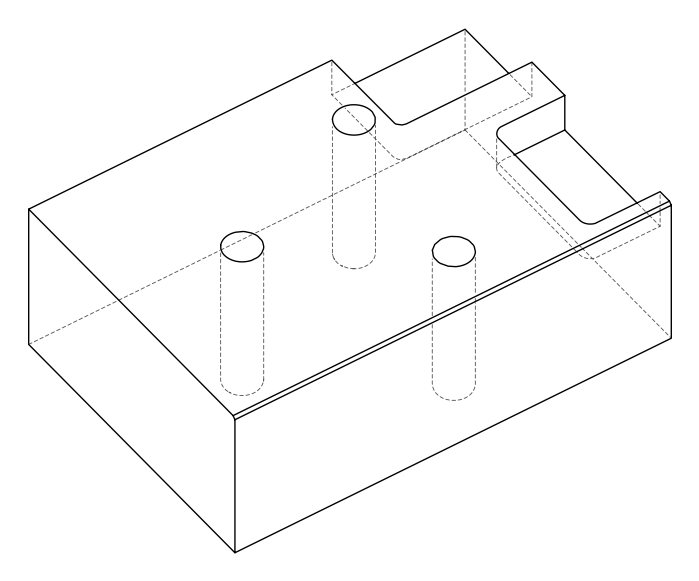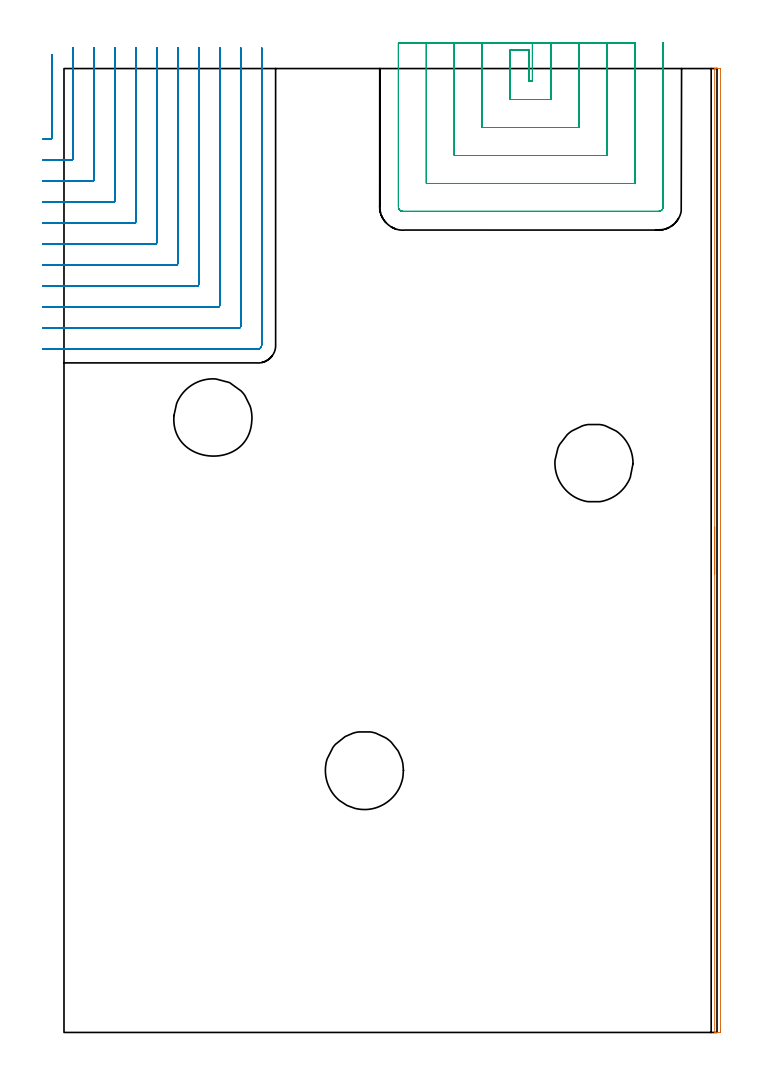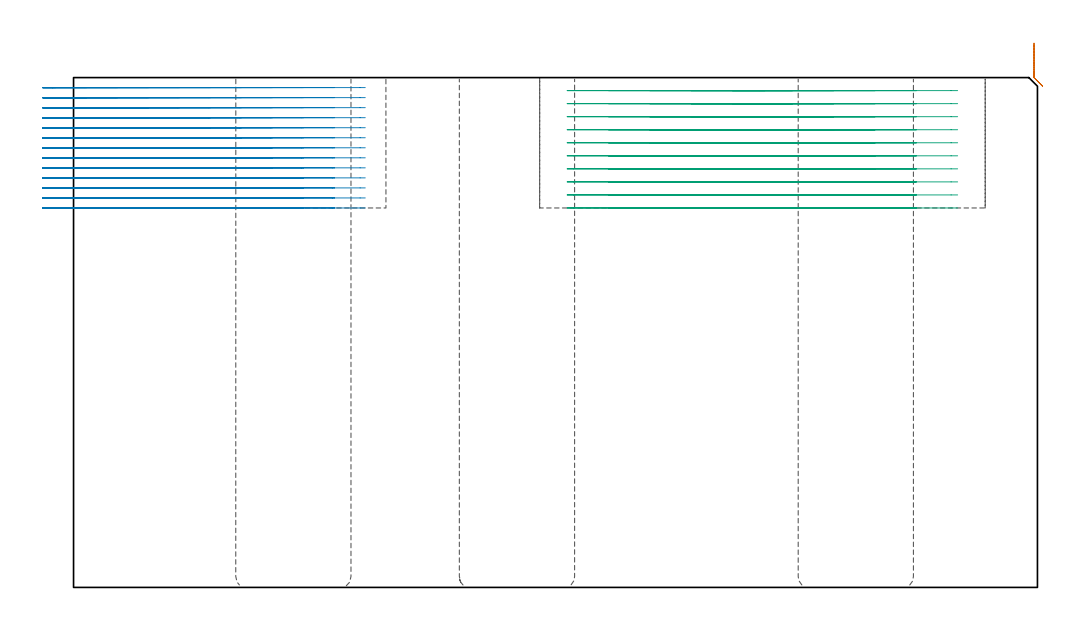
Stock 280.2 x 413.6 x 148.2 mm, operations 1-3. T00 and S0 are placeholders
(PLAN: 6 operations, 3 tool changes, 102.4 min)
(1 AREA_MILL | FG_CHAMFER_SURFACE | UGT0205_001 | 3.46 min | 1293 mm3)
(2 MILL_CORNER_NOTCH_RECTANGULAR | CORNER_NOTCH_RECTANGULAR | NXT0201_011 | Follow Part, ap 3, ae 75% | 41.91 min | 434229 mm3)
(3 MILL_SLOT | SLOT_PARTIAL_RECTANGULAR | NXT0201_012 | Follow Part, ap 4, ae 75% | 28.04 min | 338581 mm3)
(4 MILL_THROUGH_HOLE_FROM_SOLID_MATERIAL | STEP1HOLE | NXT0201_007 | Circular | 9.66 min | 130141 mm3)
(5 MILL_THROUGH_HOLE_FROM_SOLID_MATERIAL_1 | STEP1HOLE_1 | NXT0201_007 | Circular | 9.66 min | 130152 mm3)
(6 MILL_THROUGH_HOLE_FROM_SOLID_MATERIAL_2 | STEP1HOLE_2 | NXT0201_007 | Circular | 9.66 min | 130147 mm3)
(TOOL UGT0205_001 | Chamfer Mill 20 x 3 x 45 deg. | D20 FL50 Z2)
(TOOL NXT0201_011 | ENDMILL 12mm [2P460-1200-NA 1630] | D12 FL38 Z6)
(TOOL NXT0201_012 | ENDMILL 16mm [2P460-1600-NA 1630] | D16 FL38 Z6)
(TOOL NXT0201_007 | ENDMILL 25mm [R216.25-25050GCK54P 1620] | D25 R3 FL54 Z5)
(OP 1 AREA_MILL)
G17 G21 G94 G90
T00 M6
G54
G17 G0 G90 X279.2 Y196.8 S1061 M3
G43 Z158.2 H0
G94 G1 Y196.838 Z157.328 F250.
Y196.952 Z156.463
Y197.141 Z155.612
Y197.403 Z154.78
Y197.737 Z153.974
Y198.14 Z153.2
Y198.609 Z152.464
Y199.14 Z151.772
Y199.729 Z151.129
Y200.372 Z150.539
Y201.064 Z150.008
Y201.8 Z149.54
Y202.574 Z149.137
Y203.38 Z148.803
Y204.212 Z148.541
Y205.064 Z148.352
Y205.928 Z148.238
Y206.8 Z148.2
Y413.439
X279.202 Y413.59 Z148.188
X279.334 Y413.598 Z148.059
X279.47 Y413.6 Z147.929
X279.817 Z147.582
X280.45 Z146.945
X281.642 Z145.755
X281.691 Y413.597 Z145.705
X281.7 Y413.248 Z145.7
Y0.608
X281.698 Y0.351 Z145.702
X281.691 Y0.003 Z145.705
X281.642 Y0. Z145.755
X280.45 Z146.945
X279.47 Z147.929
X279.334 Y0.002 Z148.059
X279.202 Y0.01 Z148.188
X279.2 Y0.161 Z148.2
Y206.8
Y207.672 Z148.238
Y208.537 Z148.352
Y209.388 Z148.541
Y210.22 Z148.803
Y211.026 Z149.137
Y211.8 Z149.54
Y212.536 Z150.008
Y213.228 Z150.539
Y213.871 Z151.129
Y214.46 Z151.772
Y214.992 Z152.464
Y215.46 Z153.2
Y215.863 Z153.974
Y216.197 Z154.78
Y216.459 Z155.612
Y216.648 Z156.463
Y216.762 Z157.328
Y216.8 Z158.2
M5
M2
(OP 2 MILL_CORNER_NOTCH_RECTANGULAR)
G17 G21 G94 G90
T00 M6
G54
G17 G0 G90 X-9. Y383.3 S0 M3
G43 Z158.2 H1
Z145.285
G94 G1 X-6. F250.
X-5.794 F500.
G3 X-5.2 Y383.894 R0.6
G1 Y416.593
Y419.593 F250.
G0 Z158.2
X-9. Y374.3
Z145.285
G1 X-6.
X3.206 F500.
G3 X3.8 Y374.894 R0.6
G1 Y419.6
Y422.6 F250.
G0 Z158.2
X-9. Y365.3
Z145.285
G1 X-6.
X12.206 F500.
G3 X12.8 Y365.894 R0.6
G1 Y419.6
Y422.6 F250.
G0 Z158.2
X-9. Y356.3
Z145.285
G1 X-6.
X21.205 F500.
G3 X21.8 Y356.895 R0.6
G1 Y419.6
Y422.6 F250.
G0 Z158.2
X-9. Y347.3
Z145.285
G1 X-6.
X30.205 F500.
G3 X30.8 Y347.895 R0.6
G1 Y419.6
Y422.6 F250.
G0 Z158.2
X-9. Y338.3
Z145.285
G1 X-6.
X39.205 F500.
G3 X39.8 Y338.895 R0.6
G1 Y419.6
Y422.6 F250.
G0 Z158.2
X-9. Y329.3
Z145.285
G1 X-6.
X48.205 F500.
G3 X48.8 Y329.896 R0.6
G1 Y419.6
Y422.6 F250.
G0 Z158.2
X-9. Y320.3
Z145.285
G1 X-6.
X57.204 F500.
G3 X57.8 Y320.896 R0.6
G1 Y419.6
Y422.6 F250.
G0 Z158.2
X-9. Y311.3
Z145.285
G1 X-6.
X66.204 F500.
G3 X66.8 Y311.896 R0.6
G1 Y419.6
Y422.6 F250.
G0 Z158.2
X-9. Y302.3
Z145.285
G1 X-6.
X75.204 F500.
G3 X75.8 Y302.896 R0.6
G1 Y419.6
Y422.6 F250.
G0 Z158.2
X-9. Y293.3
Z145.285
G1 X-6.
X83.3 F500.
G3 X84.8 Y294.8 R1.5
G1 Y419.6
Y422.6 F250.
G0 Z158.2
X-9. Y383.3
Z142.369
G1 X-6.
X-5.794 F500.
G3 X-5.2 Y383.894 R0.6
G1 Y416.593
Y419.593 F250.
G0 Z158.2
X-9. Y374.3
Z142.369
G1 X-6.
X3.206 F500.
G3 X3.8 Y374.894 R0.6
G1 Y419.6
Y422.6 F250.
G0 Z158.2
X-9. Y365.3
Z142.369
G1 X-6.
X12.206 F500.
G3 X12.8 Y365.894 R0.6
G1 Y419.6
Y422.6 F250.
G0 Z158.2
X-9. Y356.3
Z142.369
G1 X-6.
X21.205 F500.
G3 X21.8 Y356.895 R0.6
G1 Y419.6
Y422.6 F250.
G0 Z158.2
X-9. Y347.3
Z142.369
G1 X-6.
X30.205 F500.
G3 X30.8 Y347.895 R0.6
G1 Y419.6
Y422.6 F250.
G0 Z158.2
X-9. Y338.3
Z142.369
G1 X-6.
X39.205 F500.
G3 X39.8 Y338.895 R0.6
G1 Y419.6
Y422.6 F250.
G0 Z158.2
X-9. Y329.3
Z142.369
G1 X-6.
X48.205 F500.
G3 X48.8 Y329.896 R0.6
G1 Y419.6
Y422.6 F250.
G0 Z158.2
X-9. Y320.3
Z142.369
G1 X-6.
X57.204 F500.
G3 X57.8 Y320.896 R0.6
G1 Y419.6
Y422.6 F250.
G0 Z158.2
X-9. Y311.3
Z142.369
G1 X-6.
X66.204 F500.
G3 X66.8 Y311.896 R0.6
G1 Y419.6
Y422.6 F250.
G0 Z158.2
X-9. Y302.3
Z142.369
G1 X-6.
X75.204 F500.
G3 X75.8 Y302.896 R0.6
G1 Y419.6
Y422.6 F250.
G0 Z158.2
X-9. Y293.3
Z142.369
G1 X-6.
X83.3 F500.
G3 X84.8 Y294.8 R1.5
G1 Y419.6
Y422.6 F250.
G0 Z158.2
X-9. Y383.3
Z139.454
G1 X-6.
X-5.794 F500.
G3 X-5.2 Y383.894 R0.6
G1 Y416.593
Y419.593 F250.
G0 Z158.2
X-9. Y374.3
Z139.454
G1 X-6.
X3.206 F500.
G3 X3.8 Y374.894 R0.6
G1 Y419.6
Y422.6 F250.
G0 Z158.2
X-9. Y365.3
Z139.454
G1 X-6.
X12.206 F500.
G3 X12.8 Y365.894 R0.6
G1 Y419.6
Y422.6 F250.
G0 Z158.2
X-9. Y356.3
Z139.454
G1 X-6.
X21.205 F500.
G3 X21.8 Y356.895 R0.6
G1 Y419.6
Y422.6 F250.
G0 Z158.2
X-9. Y347.3
Z139.454
G1 X-6.
X30.205 F500.
G3 X30.8 Y347.895 R0.6
G1 Y419.6
Y422.6 F250.
G0 Z158.2
X-9. Y338.3
Z139.454
G1 X-6.
X39.205 F500.
G3 X39.8 Y338.895 R0.6
G1 Y419.6
Y422.6 F250.
G0 Z158.2
X-9. Y329.3
Z139.454
G1 X-6.
X48.205 F500.
G3 X48.8 Y329.896 R0.6
G1 Y419.6
Y422.6 F250.
G0 Z158.2
X-9. Y320.3
Z139.454
G1 X-6.
X57.204 F500.
G3 X57.8 Y320.896 R0.6
G1 Y419.6
Y422.6 F250.
G0 Z158.2
X-9. Y311.3
Z139.454
G1 X-6.
X66.204 F500.
G3 X66.8 Y311.896 R0.6
G1 Y419.6
Y422.6 F250.
G0 Z158.2
X-9. Y302.3
Z139.454
G1 X-6.
X75.204 F500.
G3 X75.8 Y302.896 R0.6
G1 Y419.6
Y422.6 F250.
G0 Z158.2
X-9. Y293.3
Z139.454
G1 X-6.
X83.3 F500.
G3 X84.8 Y294.8 R1.5
G1 Y419.6
Y422.6 F250.
G0 Z158.2
X-9. Y383.3
Z136.538
G1 X-6.
X-5.794 F500.
G3 X-5.2 Y383.894 R0.6
G1 Y416.593
Y419.593 F250.
G0 Z158.2
X-9. Y374.3
Z136.538
G1 X-6.
X3.206 F500.
G3 X3.8 Y374.894 R0.6
G1 Y419.6
Y422.6 F250.
G0 Z158.2
X-9. Y365.3
Z136.538
G1 X-6.
X12.206 F500.
G3 X12.8 Y365.894 R0.6
G1 Y419.6
Y422.6 F250.
G0 Z158.2
X-9. Y356.3
Z136.538
G1 X-6.
X21.205 F500.
G3 X21.8 Y356.895 R0.6
G1 Y419.6
Y422.6 F250.
G0 Z158.2
X-9. Y347.3
Z136.538
G1 X-6.
X30.205 F500.
G3 X30.8 Y347.895 R0.6
G1 Y419.6
Y422.6 F250.
G0 Z158.2
X-9. Y338.3
Z136.538
G1 X-6.
X39.205 F500.
G3 X39.8 Y338.895 R0.6
G1 Y419.6
Y422.6 F250.
G0 Z158.2
X-9. Y329.3
Z136.538
G1 X-6.
X48.205 F500.
G3 X48.8 Y329.896 R0.6
G1 Y419.6
Y422.6 F250.
G0 Z158.2
X-9. Y320.3
Z136.538
G1 X-6.
X57.204 F500.
G3 X57.8 Y320.896 R0.6
G1 Y419.6
Y422.6 F250.
G0 Z158.2
X-9. Y311.3
Z136.538
G1 X-6.
X66.204 F500.
G3 X66.8 Y311.896 R0.6
G1 Y419.6
Y422.6 F250.
G0 Z158.2
X-9. Y302.3
Z136.538
G1 X-6.
X75.204 F500.
G3 X75.8 Y302.896 R0.6
G1 Y419.6
Y422.6 F250.
G0 Z158.2
X-9. Y293.3
Z136.538
G1 X-6.
X83.3 F500.
G3 X84.8 Y294.8 R1.5
G1 Y419.6
Y422.6 F250.
G0 Z158.2
X-9. Y383.3
Z133.623
G1 X-6.
X-5.794 F500.
G3 X-5.2 Y383.894 R0.6
G1 Y416.593
Y419.593 F250.
G0 Z158.2
X-9. Y374.3
Z133.623
G1 X-6.
X3.206 F500.
G3 X3.8 Y374.894 R0.6
G1 Y419.6
Y422.6 F250.
G0 Z158.2
X-9. Y365.3
Z133.623
G1 X-6.
X12.206 F500.
G3 X12.8 Y365.894 R0.6
G1 Y419.6
Y422.6 F250.
G0 Z158.2
X-9. Y356.3
Z133.623
G1 X-6.
X21.205 F500.
G3 X21.8 Y356.895 R0.6
G1 Y419.6
Y422.6 F250.
G0 Z158.2
X-9. Y347.3
Z133.623
G1 X-6.
X30.205 F500.
G3 X30.8 Y347.895 R0.6
G1 Y419.6
Y422.6 F250.
G0 Z158.2
X-9. Y338.3
Z133.623
G1 X-6.
X39.205 F500.
G3 X39.8 Y338.895 R0.6
G1 Y419.6
Y422.6 F250.
G0 Z158.2
X-9. Y329.3
Z133.623
G1 X-6.
X48.205 F500.
G3 X48.8 Y329.896 R0.6
G1 Y419.6
Y422.6 F250.
G0 Z158.2
X-9. Y320.3
Z133.623
G1 X-6.
X57.204 F500.
G3 X57.8 Y320.896 R0.6
G1 Y419.6
Y422.6 F250.
G0 Z158.2
X-9. Y311.3
Z133.623
G1 X-6.
X66.204 F500.
G3 X66.8 Y311.896 R0.6
G1 Y419.6
Y422.6 F250.
G0 Z158.2
X-9. Y302.3
Z133.623
G1 X-6.
X75.204 F500.
G3 X75.8 Y302.896 R0.6
G1 Y419.6
Y422.6 F250.
G0 Z158.2
X-9. Y293.3
Z133.623
G1 X-6.
X83.3 F500.
G3 X84.8 Y294.8 R1.5
G1 Y419.6
Y422.6 F250.
G0 Z158.2
X-9. Y383.3
Z130.708
G1 X-6.
X-5.794 F500.
G3 X-5.2 Y383.894 R0.6
G1 Y416.593
Y419.593 F250.
G0 Z158.2
X-9. Y374.3
Z130.708
G1 X-6.
X3.206 F500.
G3 X3.8 Y374.894 R0.6
G1 Y419.6
Y422.6 F250.
G0 Z158.2
X-9. Y365.3
Z130.708
G1 X-6.
X12.206 F500.
G3 X12.8 Y365.894 R0.6
G1 Y419.6
Y422.6 F250.
G0 Z158.2
X-9. Y356.3
Z130.708
G1 X-6.
X21.205 F500.
G3 X21.8 Y356.895 R0.6
G1 Y419.6
Y422.6 F250.
G0 Z158.2
X-9. Y347.3
Z130.708
G1 X-6.
X30.205 F500.
G3 X30.8 Y347.895 R0.6
G1 Y419.6
Y422.6 F250.
G0 Z158.2
X-9. Y338.3
Z130.708
G1 X-6.
X39.205 F500.
G3 X39.8 Y338.895 R0.6
G1 Y419.6
Y422.6 F250.
G0 Z158.2
X-9. Y329.3
Z130.708
G1 X-6.
X48.205 F500.
G3 X48.8 Y329.896 R0.6
G1 Y419.6
Y422.6 F250.
G0 Z158.2
X-9. Y320.3
Z130.708
G1 X-6.
X57.204 F500.
G3 X57.8 Y320.896 R0.6
G1 Y419.6
Y422.6 F250.
G0 Z158.2
X-9. Y311.3
Z130.708
G1 X-6.
X66.204 F500.
G3 X66.8 Y311.896 R0.6
G1 Y419.6
Y422.6 F250.
G0 Z158.2
X-9. Y302.3
Z130.708
G1 X-6.
X75.204 F500.
G3 X75.8 Y302.896 R0.6
G1 Y419.6
Y422.6 F250.
G0 Z158.2
X-9. Y293.3
Z130.708
G1 X-6.
X83.3 F500.
G3 X84.8 Y294.8 R1.5
G1 Y419.6
Y422.6 F250.
G0 Z158.2
X-9. Y383.3
Z127.792
G1 X-6.
X-5.794 F500.
G3 X-5.2 Y383.894 R0.6
G1 Y416.593
Y419.593 F250.
G0 Z158.2
X-9. Y374.3
Z127.792
G1 X-6.
X3.206 F500.
G3 X3.8 Y374.894 R0.6
G1 Y419.6
Y422.6 F250.
G0 Z158.2
X-9. Y365.3
Z127.792
G1 X-6.
X12.206 F500.
G3 X12.8 Y365.894 R0.6
G1 Y419.6
Y422.6 F250.
G0 Z158.2
X-9. Y356.3
Z127.792
G1 X-6.
X21.205 F500.
G3 X21.8 Y356.895 R0.6
G1 Y419.6
Y422.6 F250.
G0 Z158.2
X-9. Y347.3
Z127.792
G1 X-6.
X30.205 F500.
G3 X30.8 Y347.895 R0.6
G1 Y419.6
Y422.6 F250.
G0 Z158.2
X-9. Y338.3
Z127.792
G1 X-6.
X39.205 F500.
G3 X39.8 Y338.895 R0.6
G1 Y419.6
Y422.6 F250.
G0 Z158.2
X-9. Y329.3
Z127.792
G1 X-6.
X48.205 F500.
G3 X48.8 Y329.896 R0.6
G1 Y419.6
Y422.6 F250.
G0 Z158.2
X-9. Y320.3
Z127.792
G1 X-6.
X57.204 F500.
G3 X57.8 Y320.896 R0.6
G1 Y419.6
Y422.6 F250.
G0 Z158.2
X-9. Y311.3
Z127.792
G1 X-6.
X66.204 F500.
G3 X66.8 Y311.896 R0.6
G1 Y419.6
Y422.6 F250.
G0 Z158.2
X-9. Y302.3
Z127.792
G1 X-6.
X75.204 F500.
G3 X75.8 Y302.896 R0.6
G1 Y419.6
Y422.6 F250.
G0 Z158.2
X-9. Y293.3
Z127.792
G1 X-6.
X83.3 F500.
G3 X84.8 Y294.8 R1.5
G1 Y419.6
Y422.6 F250.
G0 Z158.2
X-9. Y383.3
Z124.877
G1 X-6.
X-5.794 F500.
G3 X-5.2 Y383.894 R0.6
G1 Y416.593
Y419.593 F250.
G0 Z158.2
X-9. Y374.3
Z124.877
G1 X-6.
X3.206 F500.
G3 X3.8 Y374.894 R0.6
G1 Y419.6
Y422.6 F250.
G0 Z158.2
X-9. Y365.3
Z124.877
G1 X-6.
X12.206 F500.
G3 X12.8 Y365.894 R0.6
G1 Y419.6
Y422.6 F250.
G0 Z158.2
X-9. Y356.3
Z124.877
G1 X-6.
X21.205 F500.
G3 X21.8 Y356.895 R0.6
G1 Y419.6
Y422.6 F250.
G0 Z158.2
X-9. Y347.3
Z124.877
G1 X-6.
X30.205 F500.
G3 X30.8 Y347.895 R0.6
G1 Y419.6
Y422.6 F250.
G0 Z158.2
X-9. Y338.3
Z124.877
G1 X-6.
X39.205 F500.
G3 X39.8 Y338.895 R0.6
G1 Y419.6
Y422.6 F250.
G0 Z158.2
X-9. Y329.3
Z124.877
G1 X-6.
X48.205 F500.
G3 X48.8 Y329.896 R0.6
G1 Y419.6
Y422.6 F250.
G0 Z158.2
X-9. Y320.3
Z124.877
G1 X-6.
X57.204 F500.
G3 X57.8 Y320.896 R0.6
G1 Y419.6
Y422.6 F250.
G0 Z158.2
X-9. Y311.3
Z124.877
G1 X-6.
X66.204 F500.
G3 X66.8 Y311.896 R0.6
G1 Y419.6
Y422.6 F250.
G0 Z158.2
X-9. Y302.3
Z124.877
G1 X-6.
X75.204 F500.
G3 X75.8 Y302.896 R0.6
G1 Y419.6
Y422.6 F250.
G0 Z158.2
X-9. Y293.3
Z124.877
G1 X-6.
X83.3 F500.
G3 X84.8 Y294.8 R1.5
G1 Y419.6
Y422.6 F250.
G0 Z158.2
X-9. Y383.3
Z121.962
G1 X-6.
X-5.794 F500.
G3 X-5.2 Y383.894 R0.6
G1 Y416.593
Y419.593 F250.
G0 Z158.2
X-9. Y374.3
Z121.962
G1 X-6.
X3.206 F500.
G3 X3.8 Y374.894 R0.6
G1 Y419.6
Y422.6 F250.
G0 Z158.2
X-9. Y365.3
Z121.962
G1 X-6.
X12.206 F500.
G3 X12.8 Y365.894 R0.6
G1 Y419.6
Y422.6 F250.
G0 Z158.2
X-9. Y356.3
Z121.962
G1 X-6.
X21.205 F500.
G3 X21.8 Y356.895 R0.6
G1 Y419.6
Y422.6 F250.
G0 Z158.2
X-9. Y347.3
Z121.962
G1 X-6.
X30.205 F500.
G3 X30.8 Y347.895 R0.6
G1 Y419.6
Y422.6 F250.
G0 Z158.2
X-9. Y338.3
Z121.962
G1 X-6.
X39.205 F500.
G3 X39.8 Y338.895 R0.6
G1 Y419.6
Y422.6 F250.
G0 Z158.2
X-9. Y329.3
Z121.962
G1 X-6.
X48.205 F500.
G3 X48.8 Y329.896 R0.6
G1 Y419.6
Y422.6 F250.
G0 Z158.2
X-9. Y320.3
Z121.962
G1 X-6.
X57.204 F500.
G3 X57.8 Y320.896 R0.6
G1 Y419.6
Y422.6 F250.
G0 Z158.2
X-9. Y311.3
Z121.962
G1 X-6.
X66.204 F500.
G3 X66.8 Y311.896 R0.6
G1 Y419.6
Y422.6 F250.
G0 Z158.2
X-9. Y302.3
Z121.962
G1 X-6.
X75.204 F500.
G3 X75.8 Y302.896 R0.6
G1 Y419.6
Y422.6 F250.
G0 Z158.2
X-9. Y293.3
Z121.962
G1 X-6.
X83.3 F500.
G3 X84.8 Y294.8 R1.5
G1 Y419.6
Y422.6 F250.
G0 Z158.2
X-9. Y383.3
Z119.046
G1 X-6.
X-5.794 F500.
G3 X-5.2 Y383.894 R0.6
G1 Y416.593
Y419.593 F250.
G0 Z158.2
X-9. Y374.3
Z119.046
G1 X-6.
X3.206 F500.
G3 X3.8 Y374.894 R0.6
G1 Y419.6
Y422.6 F250.
G0 Z158.2
X-9. Y365.3
Z119.046
G1 X-6.
X12.206 F500.
G3 X12.8 Y365.894 R0.6
G1 Y419.6
Y422.6 F250.
G0 Z158.2
X-9. Y356.3
Z119.046
G1 X-6.
X21.205 F500.
G3 X21.8 Y356.895 R0.6
G1 Y419.6
Y422.6 F250.
G0 Z158.2
X-9. Y347.3
Z119.046
G1 X-6.
X30.205 F500.
G3 X30.8 Y347.895 R0.6
G1 Y419.6
Y422.6 F250.
G0 Z158.2
X-9. Y338.3
Z119.046
G1 X-6.
X39.205 F500.
G3 X39.8 Y338.895 R0.6
G1 Y419.6
Y422.6 F250.
G0 Z158.2
X-9. Y329.3
Z119.046
G1 X-6.
X48.205 F500.
G3 X48.8 Y329.896 R0.6
G1 Y419.6
Y422.6 F250.
G0 Z158.2
X-9. Y320.3
Z119.046
G1 X-6.
X57.204 F500.
G3 X57.8 Y320.896 R0.6
G1 Y419.6
Y422.6 F250.
G0 Z158.2
X-9. Y311.3
Z119.046
G1 X-6.
X66.204 F500.
G3 X66.8 Y311.896 R0.6
G1 Y419.6
Y422.6 F250.
G0 Z158.2
X-9. Y302.3
Z119.046
G1 X-6.
X75.204 F500.
G3 X75.8 Y302.896 R0.6
G1 Y419.6
Y422.6 F250.
G0 Z158.2
X-9. Y293.3
Z119.046
G1 X-6.
X83.3 F500.
G3 X84.8 Y294.8 R1.5
G1 Y419.6
Y422.6 F250.
G0 Z158.2
X-9. Y383.3
Z116.131
G1 X-6.
X-5.794 F500.
G3 X-5.2 Y383.894 R0.6
G1 Y416.593
Y419.593 F250.
G0 Z158.2
X-9. Y374.3
Z116.131
G1 X-6.
X3.206 F500.
G3 X3.8 Y374.894 R0.6
G1 Y419.6
Y422.6 F250.
G0 Z158.2
X-9. Y365.3
Z116.131
G1 X-6.
X12.206 F500.
G3 X12.8 Y365.894 R0.6
G1 Y419.6
Y422.6 F250.
G0 Z158.2
X-9. Y356.3
Z116.131
G1 X-6.
X21.205 F500.
G3 X21.8 Y356.895 R0.6
G1 Y419.6
Y422.6 F250.
G0 Z158.2
X-9. Y347.3
Z116.131
G1 X-6.
X30.205 F500.
G3 X30.8 Y347.895 R0.6
G1 Y419.6
Y422.6 F250.
G0 Z158.2
X-9. Y338.3
Z116.131
G1 X-6.
X39.205 F500.
G3 X39.8 Y338.895 R0.6
G1 Y419.6
Y422.6 F250.
G0 Z158.2
X-9. Y329.3
Z116.131
G1 X-6.
X48.205 F500.
G3 X48.8 Y329.896 R0.6
G1 Y419.6
Y422.6 F250.
G0 Z158.2
X-9. Y320.3
Z116.131
G1 X-6.
X57.204 F500.
G3 X57.8 Y320.896 R0.6
G1 Y419.6
Y422.6 F250.
G0 Z158.2
X-9. Y311.3
Z116.131
G1 X-6.
X66.204 F500.
G3 X66.8 Y311.896 R0.6
G1 Y419.6
Y422.6 F250.
G0 Z158.2
X-9. Y302.3
Z116.131
G1 X-6.
X75.204 F500.
G3 X75.8 Y302.896 R0.6
G1 Y419.6
Y422.6 F250.
G0 Z158.2
X-9. Y293.3
Z116.131
G1 X-6.
X83.3 F500.
G3 X84.8 Y294.8 R1.5
G1 Y419.6
Y422.6 F250.
G0 Z158.2
X-9. Y383.3
Z113.215
G1 X-6.
X-5.794 F500.
G3 X-5.2 Y383.894 R0.6
G1 Y416.593
Y419.593 F250.
G0 Z158.2
X-9. Y374.3
Z113.215
G1 X-6.
X3.206 F500.
G3 X3.8 Y374.894 R0.6
G1 Y419.6
Y422.6 F250.
G0 Z158.2
X-9. Y365.3
Z113.215
G1 X-6.
X12.206 F500.
G3 X12.8 Y365.894 R0.6
G1 Y419.6
Y422.6 F250.
G0 Z158.2
X-9. Y356.3
Z113.215
G1 X-6.
X21.205 F500.
G3 X21.8 Y356.895 R0.6
G1 Y419.6
Y422.6 F250.
G0 Z158.2
X-9. Y347.3
Z113.215
G1 X-6.
X30.205 F500.
G3 X30.8 Y347.895 R0.6
G1 Y419.6
Y422.6 F250.
G0 Z158.2
X-9. Y338.3
Z113.215
G1 X-6.
X39.205 F500.
G3 X39.8 Y338.895 R0.6
G1 Y419.6
Y422.6 F250.
G0 Z158.2
X-9. Y329.3
Z113.215
G1 X-6.
X48.205 F500.
G3 X48.8 Y329.896 R0.6
G1 Y419.6
Y422.6 F250.
G0 Z158.2
X-9. Y320.3
Z113.215
G1 X-6.
X57.204 F500.
G3 X57.8 Y320.896 R0.6
G1 Y419.6
Y422.6 F250.
G0 Z158.2
X-9. Y311.3
Z113.215
G1 X-6.
X66.204 F500.
G3 X66.8 Y311.896 R0.6
G1 Y419.6
Y422.6 F250.
G0 Z158.2
X-9. Y302.3
Z113.215
G1 X-6.
X75.204 F500.
G3 X75.8 Y302.896 R0.6
G1 Y419.6
Y422.6 F250.
G0 Z158.2
X-9. Y293.3
Z113.215
G1 X-6.
X83.3 F500.
G3 X84.8 Y294.8 R1.5
G1 Y419.6
Y422.6 F250.
G0 Z158.2
X-9. Y383.3
Z110.3
G1 X-6.
X-5.794 F500.
G3 X-5.2 Y383.894 R0.6
G1 Y416.593
Y419.593 F250.
G0 Z158.2
X-9. Y374.3
Z110.3
G1 X-6.
X3.206 F500.
G3 X3.8 Y374.894 R0.6
G1 Y419.6
Y422.6 F250.
G0 Z158.2
X-9. Y365.3
Z110.3
G1 X-6.
X12.206 F500.
G3 X12.8 Y365.894 R0.6
G1 Y419.6
Y422.6 F250.
G0 Z158.2
X-9. Y356.3
Z110.3
G1 X-6.
X21.205 F500.
G3 X21.8 Y356.895 R0.6
G1 Y419.6
Y422.6 F250.
G0 Z158.2
X-9. Y347.3
Z110.3
G1 X-6.
X30.205 F500.
G3 X30.8 Y347.895 R0.6
G1 Y419.6
Y422.6 F250.
G0 Z158.2
X-9. Y338.3
Z110.3
G1 X-6.
X39.205 F500.
G3 X39.8 Y338.895 R0.6
G1 Y419.6
Y422.6 F250.
G0 Z158.2
X-9. Y329.3
Z110.3
G1 X-6.
X48.205 F500.
G3 X48.8 Y329.896 R0.6
G1 Y419.6
Y422.6 F250.
G0 Z158.2
X-9. Y320.3
Z110.3
G1 X-6.
X57.204 F500.
G3 X57.8 Y320.896 R0.6
G1 Y419.6
Y422.6 F250.
G0 Z158.2
X-9. Y311.3
Z110.3
G1 X-6.
X66.204 F500.
G3 X66.8 Y311.896 R0.6
G1 Y419.6
Y422.6 F250.
G0 Z158.2
X-9. Y302.3
Z110.3
G1 X-6.
X75.204 F500.
G3 X75.8 Y302.896 R0.6
G1 Y419.6
Y422.6 F250.
G0 Z158.2
X-9. Y293.3
Z110.3
G1 X-6.
X83.3 F500.
G3 X84.8 Y294.8 R1.5
G1 Y419.6
Y422.6 F250.
G0 Z158.2
M5
M2
(OP 3 MILL_SLOT)
G17 G21 G94 G90
T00 M6
G54
G17 G0 G90 X201. Y424.6 S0 M3
G43 Z158.2 H1
Z144.41
G94 G1 Y421.6 F250.
Y408.3 F500.
X199.5
Y421.6
X191.5
Y400.3
X209.
Y421.6
Y424.6 F250.
X179.5
Y421.6
Y388.3 F500.
X221.
Y421.6
Y424.6 F250.
X167.5
Y421.6
Y376.3 F500.
X233.
Y421.6
Y424.6 F250.
X155.5
Y421.6
Y364.3 F500.
X245.
Y421.6
Y424.6 F250.
X143.5
Y421.6
Y354.2 F500.
G3 X145.4 Y352.3 R1.9
G1 X255.1
G3 X257. Y354.2 R1.9
G1 Y421.6
Y424.6 F250.
G0 X201. Z140.62
G1 Y421.6
Y408.3 F500.
X199.5
Y421.6
X191.5
Y400.3
X209.
Y421.6
Y424.6 F250.
X179.5
Y421.6
Y388.3 F500.
X221.
Y421.6
Y424.6 F250.
X167.5
Y421.6
Y376.3 F500.
X233.
Y421.6
Y424.6 F250.
X155.5
Y421.6
Y364.3 F500.
X245.
Y421.6
Y424.6 F250.
X143.5
Y421.6
Y354.2 F500.
G3 X145.4 Y352.3 R1.9
G1 X255.1
G3 X257. Y354.2 R1.9
G1 Y421.6
Y424.6 F250.
G0 X201. Z136.83
G1 Y421.6
Y408.3 F500.
X199.5
Y421.6
X191.5
Y400.3
X209.
Y421.6
Y424.6 F250.
X179.5
Y421.6
Y388.3 F500.
X221.
Y421.6
Y424.6 F250.
X167.5
Y421.6
Y376.3 F500.
X233.
Y421.6
Y424.6 F250.
X155.5
Y421.6
Y364.3 F500.
X245.
Y421.6
Y424.6 F250.
X143.5
Y421.6
Y354.2 F500.
G3 X145.4 Y352.3 R1.9
G1 X255.1
G3 X257. Y354.2 R1.9
G1 Y421.6
Y424.6 F250.
G0 X201. Z133.04
G1 Y421.6
Y408.3 F500.
X199.5
Y421.6
X191.5
Y400.3
X209.
Y421.6
Y424.6 F250.
X179.5
Y421.6
Y388.3 F500.
X221.
Y421.6
Y424.6 F250.
X167.5
Y421.6
Y376.3 F500.
X233.
Y421.6
Y424.6 F250.
X155.5
Y421.6
Y364.3 F500.
X245.
Y421.6
Y424.6 F250.
X143.5
Y421.6
Y354.2 F500.
G3 X145.4 Y352.3 R1.9
G1 X255.1
G3 X257. Y354.2 R1.9
G1 Y421.6
Y424.6 F250.
G0 X201. Z129.25
G1 Y421.6
Y408.3 F500.
X199.5
Y421.6
X191.5
Y400.3
X209.
Y421.6
Y424.6 F250.
X179.5
Y421.6
Y388.3 F500.
X221.
Y421.6
Y424.6 F250.
X167.5
Y421.6
Y376.3 F500.
X233.
Y421.6
Y424.6 F250.
X155.5
Y421.6
Y364.3 F500.
X245.
Y421.6
Y424.6 F250.
X143.5
Y421.6
Y354.2 F500.
G3 X145.4 Y352.3 R1.9
G1 X255.1
G3 X257. Y354.2 R1.9
G1 Y421.6
Y424.6 F250.
G0 X201. Z125.46
G1 Y421.6
Y408.3 F500.
X199.5
Y421.6
X191.5
Y400.3
X209.
Y421.6
Y424.6 F250.
X179.5
Y421.6
Y388.3 F500.
X221.
Y421.6
Y424.6 F250.
X167.5
Y421.6
Y376.3 F500.
X233.
Y421.6
Y424.6 F250.
X155.5
Y421.6
Y364.3 F500.
X245.
Y421.6
Y424.6 F250.
X143.5
Y421.6
Y354.2 F500.
G3 X145.4 Y352.3 R1.9
G1 X255.1
G3 X257. Y354.2 R1.9
G1 Y421.6
Y424.6 F250.
G0 X201. Z121.67
G1 Y421.6
Y408.3 F500.
X199.5
Y421.6
X191.5
Y400.3
X209.
Y421.6
Y424.6 F250.
X179.5
Y421.6
Y388.3 F500.
X221.
Y421.6
Y424.6 F250.
X167.5
Y421.6
Y376.3 F500.
X233.
Y421.6
Y424.6 F250.
X155.5
Y421.6
Y364.3 F500.
X245.
Y421.6
Y424.6 F250.
X143.5
Y421.6
Y354.2 F500.
G3 X145.4 Y352.3 R1.9
G1 X255.1
G3 X257. Y354.2 R1.9
G1 Y421.6
Y424.6 F250.
G0 X201. Z117.88
G1 Y421.6
Y408.3 F500.
X199.5
Y421.6
X191.5
Y400.3
X209.
Y421.6
Y424.6 F250.
X179.5
Y421.6
Y388.3 F500.
X221.
Y421.6
Y424.6 F250.
X167.5
Y421.6
Y376.3 F500.
X233.
Y421.6
Y424.6 F250.
X155.5
Y421.6
Y364.3 F500.
X245.
Y421.6
Y424.6 F250.
X143.5
Y421.6
Y354.2 F500.
G3 X145.4 Y352.3 R1.9
G1 X255.1
G3 X257. Y354.2 R1.9
G1 Y421.6
Y424.6 F250.
G0 X201. Z114.09
G1 Y421.6
Y408.3 F500.
X199.5
Y421.6
X191.5
Y400.3
X209.
Y421.6
Y424.6 F250.
X179.5
Y421.6
Y388.3 F500.
X221.
Y421.6
Y424.6 F250.
X167.5
Y421.6
Y376.3 F500.
X233.
Y421.6
Y424.6 F250.
X155.5
Y421.6
Y364.3 F500.
X245.
Y421.6
Y424.6 F250.
X143.5
Y421.6
Y354.2 F500.
G3 X145.4 Y352.3 R1.9
G1 X255.1
G3 X257. Y354.2 R1.9
G1 Y421.6
Y424.6 F250.
G0 X201. Z110.3
G1 Y421.6
Y408.3 F500.
X199.5
Y421.6
X191.5
Y400.3
X209.
Y421.6
Y424.6 F250.
X179.5
Y421.6
Y388.3 F500.
X221.
Y421.6
Y424.6 F250.
X167.5
Y421.6
Y376.3 F500.
X233.
Y421.6
Y424.6 F250.
X155.5
Y421.6
Y364.3 F500.
X245.
Y421.6
Y424.6 F250.
X143.5
Y421.6
Y354.2 F500.
G3 X145.4 Y352.3 R1.9
G1 X255.1
G3 X257. Y354.2 R1.9
G1 Y421.6
Y424.6 F250.
G0 Z158.2
M5
M2
